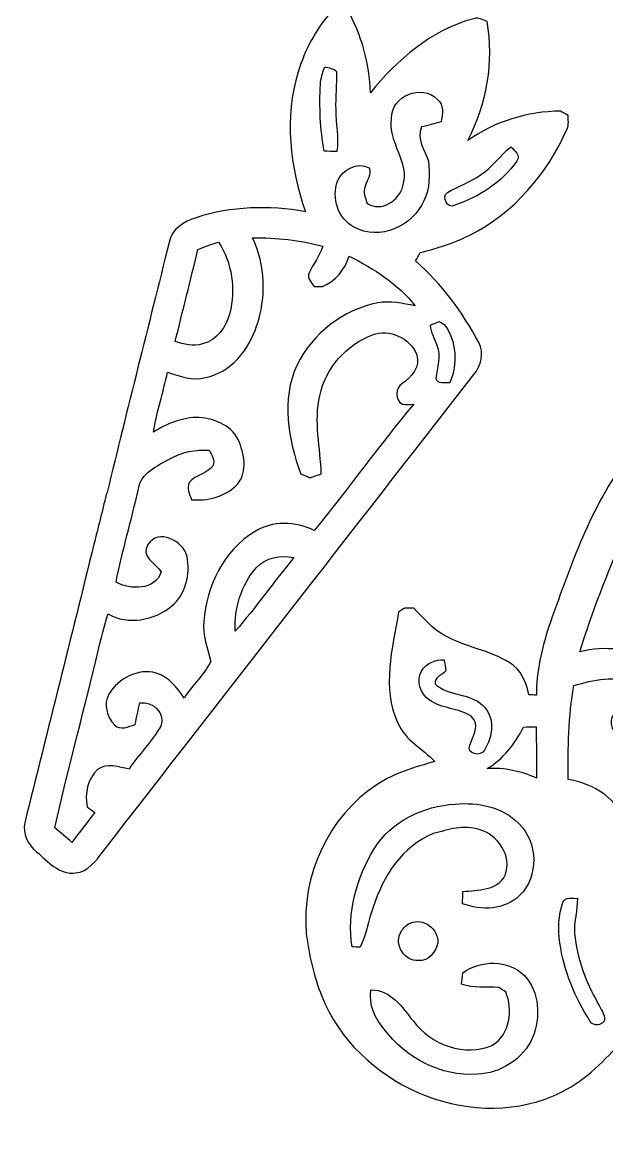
# Model space of a CAD drawing. Header units: centimetres. Extents: x -11.3 to 11.4, y -13.1 to 13.
# Drawn here: x -11.34 to -4.65, y -13.11 to -0.42 of the extents above; entities that cross this region are included whole.
import ezdxf

# ---------------------------------------------------------------- set-up
doc = ezdxf.new("R2010")
doc.units = ezdxf.units.CM
doc.header["$MEASUREMENT"] = 0
doc.layers.add('Camada 1', color=7, linetype='Continuous')

msp = doc.modelspace()

# ---------------------------------------------------------------- linework, layer by layer
at = {"layer": 'Camada 1', "color": 156}
for points, knots in [([(-7.81227, -0.3048), (-7.76887, -0.23988), (-7.68738, -0.2607), (-7.62212, -0.26492), (-7.62212, -0.26492), (-7.45701, -0.55703), (-7.36353, -0.88759), (-7.35541, -1.22307), (-7.35541, -1.22307), (-7.04849, -0.84384), (-6.6548, -0.50341), (-6.17431, -0.3757), (-6.17431, -0.3757), (-6.12069, -0.3556), (-6.06989, -0.39051), (-6.02085, -0.40674), (-6.02085, -0.40674), (-5.93724, -0.86888), (-6.02721, -1.35361), (-6.24204, -1.76883), (-6.24204, -1.76883), (-5.93372, -1.54975), (-5.55837, -1.43756), (-5.18125, -1.43157), (-5.18125, -1.43157), (-5.15972, -1.44392), (-5.11703, -1.46861), (-5.09551, -1.48096), (-5.09551, -1.48096), (-5.0941, -1.53246), (-5.08316, -1.58715), (-5.1068, -1.63617), (-5.1068, -1.63617), (-5.33082, -2.14736), (-5.71429, -2.59997), (-6.22017, -2.84868), (-6.22017, -2.84868), (-6.39797, -2.94286), (-6.59236, -2.99861), (-6.78602, -3.0487), (-6.78602, -3.0487), (-6.80332, -3.08081), (-6.82059, -3.11291), (-6.83789, -3.14537), (-6.83789, -3.14537), (-6.54049, -3.40642), (-6.30344, -3.7285), (-6.11681, -4.07599), (-6.11681, -4.07599), (-6.05189, -4.19593), (-6.09035, -4.34199), (-6.17255, -4.44287), (-6.17255, -4.44287), (-7.58718, -6.26109), (-9.00288, -8.07861), (-10.41576, -9.89787), (-10.41576, -9.89787), (-10.49513, -10.00266), (-10.58368, -10.12506), (-10.72585, -10.13989), (-10.72585, -10.13989), (-10.91177, -10.16458), (-11.04477, -10.0069), (-11.17211, -9.89787), (-11.17211, -9.89787), (-11.27054, -9.81957), (-11.33722, -9.69291), (-11.30758, -9.56556), (-11.30758, -9.56556), (-11.04547, -8.50406), (-10.77806, -7.44395), (-10.51736, -6.3821), (-10.51736, -6.3821), (-10.46973, -6.19337), (-10.41929, -6.00533), (-10.37836, -5.81518), (-10.37836, -5.81518), (-10.37836, -5.81518), (-10.36567, -5.79013), (-10.36567, -5.79013), (-10.36567, -5.79013), (-10.1346, -4.83658), (-9.89329, -3.88479), (-9.65729, -2.93229), (-9.65729, -2.93229), (-9.62942, -2.77777), (-9.48408, -2.69346), (-9.34649, -2.65041), (-9.34649, -2.65041), (-8.94609, -2.51848), (-8.51146, -2.5093), (-8.09837, -2.58197), (-8.09837, -2.58197), (-8.27475, -2.07151), (-8.34495, -1.50529), (-8.1802, -0.98212), (-8.1802, -0.98212), (-8.10754, -0.73377), (-7.97947, -0.50165), (-7.81227, -0.3048)], [0, 0, 0, 0, 0.03846154, 0.03846154, 0.03846154, 0.03846154, 0.07692308, 0.07692308, 0.07692308, 0.07692308, 0.11538462, 0.11538462, 0.11538462, 0.11538462, 0.15384615, 0.15384615, 0.15384615, 0.15384615, 0.19230769, 0.19230769, 0.19230769, 0.19230769, 0.23076923, 0.23076923, 0.23076923, 0.23076923, 0.26923077, 0.26923077, 0.26923077, 0.26923077, 0.30769231, 0.30769231, 0.30769231, 0.30769231, 0.34615385, 0.34615385, 0.34615385, 0.34615385, 0.38461538, 0.38461538, 0.38461538, 0.38461538, 0.42307692, 0.42307692, 0.42307692, 0.42307692, 0.46153846, 0.46153846, 0.46153846, 0.46153846, 0.5, 0.5, 0.5, 0.5, 0.53846154, 0.53846154, 0.53846154, 0.53846154, 0.57692308, 0.57692308, 0.57692308, 0.57692308, 0.61538462, 0.61538462, 0.61538462, 0.61538462, 0.65384615, 0.65384615, 0.65384615, 0.65384615, 0.69230769, 0.69230769, 0.69230769, 0.69230769, 0.73076923, 0.73076923, 0.73076923, 0.73076923, 0.76923077, 0.76923077, 0.76923077, 0.76923077, 0.80769231, 0.80769231, 0.80769231, 0.80769231, 0.84615385, 0.84615385, 0.84615385, 0.84615385, 0.88461538, 0.88461538, 0.88461538, 0.88461538, 0.92307692, 0.92307692, 0.92307692, 0.92307692, 1, 1, 1, 1]), ([(-7.87788, -0.92816), (-7.87788, -0.92816), (-7.87788, -0.92816), (-7.87788, -0.92816), (-7.87788, -0.92816), (-7.9001, -0.99236), (-7.92444, -1.05798), (-7.92726, -1.12713), (-7.92726, -1.12713), (-7.93962, -1.38182), (-7.93256, -1.639), (-7.88317, -1.89018), (-7.88317, -1.89018), (-7.84718, -1.89123), (-7.77558, -1.89335), (-7.73994, -1.89442), (-7.73994, -1.89442), (-7.71489, -1.73426), (-7.75299, -1.57409), (-7.75124, -1.41393), (-7.75124, -1.41393), (-7.75864, -1.26929), (-7.73959, -1.12501), (-7.74135, -0.98071), (-7.74135, -0.98071), (-7.77769, -0.94333), (-7.8299, -0.93768), (-7.87788, -0.92816)], [0, 0, 0, 0, 0.125, 0.125, 0.125, 0.125, 0.25, 0.25, 0.25, 0.25, 0.375, 0.375, 0.375, 0.375, 0.5, 0.5, 0.5, 0.5, 0.625, 0.625, 0.625, 0.625, 0.75, 0.75, 0.75, 0.75, 1, 1, 1, 1]), ([(-7.11234, -1.51518), (-7.11234, -1.51518), (-7.11234, -1.51518), (-7.11234, -1.51518), (-7.11234, -1.51518), (-7.15926, -1.78822), (-6.89715, -2.01648), (-6.98358, -2.28847), (-6.98358, -2.28847), (-7.03014, -2.45674), (-7.22665, -2.59045), (-7.39174, -2.48849), (-7.39174, -2.48849), (-7.40692, -2.425), (-7.44714, -2.35761), (-7.41469, -2.2934), (-7.41469, -2.2934), (-7.39422, -2.22391), (-7.34484, -2.15582), (-7.36988, -2.08068), (-7.36988, -2.08068), (-7.505, -2.00907), (-7.67608, -2.09832), (-7.73289, -2.23131), (-7.73289, -2.23131), (-7.80026, -2.42322), (-7.72829, -2.66417), (-7.54027, -2.75872), (-7.54027, -2.75872), (-7.25416, -2.91889), (-6.86859, -2.74884), (-6.74616, -2.45638), (-6.74616, -2.45638), (-6.67103, -2.31739), (-6.67914, -2.15582), (-6.69008, -2.00377), (-6.69008, -2.00377), (-6.73559, -1.87854), (-6.82907, -1.75048), (-6.77121, -1.61325), (-6.77121, -1.61325), (-6.69642, -1.59526), (-6.62235, -1.57514), (-6.5479, -1.55609), (-6.5479, -1.55609), (-6.52921, -1.46826), (-6.51157, -1.36243), (-6.59024, -1.29645), (-6.59024, -1.29645), (-6.76697, -1.1169), (-7.12045, -1.25871), (-7.11234, -1.51518)], [0, 0, 0, 0, 0.07142857, 0.07142857, 0.07142857, 0.07142857, 0.14285714, 0.14285714, 0.14285714, 0.14285714, 0.21428571, 0.21428571, 0.21428571, 0.21428571, 0.28571429, 0.28571429, 0.28571429, 0.28571429, 0.35714286, 0.35714286, 0.35714286, 0.35714286, 0.42857143, 0.42857143, 0.42857143, 0.42857143, 0.5, 0.5, 0.5, 0.5, 0.57142857, 0.57142857, 0.57142857, 0.57142857, 0.64285714, 0.64285714, 0.64285714, 0.64285714, 0.71428571, 0.71428571, 0.71428571, 0.71428571, 0.78571429, 0.78571429, 0.78571429, 0.78571429, 0.85714286, 0.85714286, 0.85714286, 0.85714286, 1, 1, 1, 1]), ([(-6.09494, -2.15971), (-6.09494, -2.15971), (-6.09494, -2.15971), (-6.09494, -2.15971), (-6.09494, -2.15971), (-6.21135, -2.24613), (-6.35175, -2.28881), (-6.47559, -2.36114), (-6.47559, -2.36114), (-6.54578, -2.4137), (-6.47381, -2.55376), (-6.39127, -2.50825), (-6.39127, -2.50825), (-6.11433, -2.4144), (-5.85011, -2.2472), (-5.68289, -2.00377), (-5.68289, -2.00377), (-5.62856, -1.93993), (-5.70652, -1.87888), (-5.74993, -1.8408), (-5.74993, -1.8408), (-5.87162, -1.94027), (-5.96123, -2.07432), (-6.09494, -2.15971)], [0, 0, 0, 0, 0.14285714, 0.14285714, 0.14285714, 0.14285714, 0.28571429, 0.28571429, 0.28571429, 0.28571429, 0.42857143, 0.42857143, 0.42857143, 0.42857143, 0.57142857, 0.57142857, 0.57142857, 0.57142857, 0.71428571, 0.71428571, 0.71428571, 0.71428571, 1, 1, 1, 1]), ([(-8.70267, -2.88008), (-8.70267, -2.88008), (-8.70267, -2.88008), (-8.70267, -2.88008), (-8.70267, -2.88008), (-8.55521, -3.19334), (-8.54356, -3.5634), (-8.65645, -3.88902), (-8.65645, -3.88902), (-8.74395, -4.16102), (-8.95067, -4.41819), (-9.24171, -4.47852), (-9.24171, -4.47852), (-9.38882, -4.52154), (-9.53735, -4.46229), (-9.67528, -4.41537), (-9.67528, -4.41537), (-9.72502, -4.64538), (-9.7984, -4.86974), (-9.83756, -5.10222), (-9.83756, -5.10222), (-9.68092, -5.00379), (-9.50207, -4.93006), (-9.31439, -4.93394), (-9.31439, -4.93394), (-9.13024, -4.94982), (-8.91893, -5.03202), (-8.85401, -5.22145), (-8.85401, -5.22145), (-8.79051, -5.37774), (-8.76018, -5.58623), (-8.89388, -5.7157), (-8.89388, -5.7157), (-9.02582, -5.84341), (-9.2202, -5.89033), (-9.39976, -5.87409), (-9.39976, -5.87409), (-9.42374, -5.81096), (-9.4622, -5.74111), (-9.42551, -5.67477), (-9.42551, -5.67477), (-9.35214, -5.5887), (-9.2216, -5.57705), (-9.15493, -5.48393), (-9.15493, -5.48393), (-9.12953, -5.42008), (-9.16833, -5.36151), (-9.19832, -5.30859), (-9.19832, -5.30859), (-9.3546, -5.29624), (-9.51229, -5.32906), (-9.64882, -5.40666), (-9.64882, -5.40666), (-9.79346, -5.4871), (-9.97867, -5.56682), (-10.00865, -5.75062), (-10.00865, -5.75062), (-10.08768, -6.10729), (-10.1928, -6.45829), (-10.26371, -6.81672), (-10.26371, -6.81672), (-10.09755, -6.90527), (-9.82062, -6.91232), (-9.74725, -6.69995), (-9.74725, -6.69995), (-9.81004, -6.60293), (-9.99137, -6.51968), (-9.89894, -6.38632), (-9.89894, -6.38632), (-9.78534, -6.19794), (-9.49113, -6.34471), (-9.45091, -6.52392), (-9.45091, -6.52392), (-9.41528, -6.72287), (-9.46361, -6.96029), (-9.63048, -7.09048), (-9.63048, -7.09048), (-9.82944, -7.25382), (-10.12366, -7.31097), (-10.35438, -7.17937), (-10.35438, -7.17937), (-10.39106, -7.29014), (-10.4214, -7.40304), (-10.44786, -7.51699), (-10.44786, -7.51699), (-10.61332, -8.22113), (-10.80629, -8.91928), (-10.96468, -9.62483), (-10.96468, -9.62483), (-10.898, -9.6788), (-10.83345, -9.73561), (-10.76818, -9.79134), (-10.76818, -9.79134), (-10.68352, -9.67563), (-10.59462, -9.5638), (-10.50819, -9.4495), (-10.50819, -9.4495), (-10.53747, -9.42693), (-10.56675, -9.40435), (-10.59603, -9.38247), (-10.59603, -9.38247), (-10.62214, -9.23325), (-10.59074, -9.06356), (-10.47502, -8.95879), (-10.47502, -8.95879), (-10.36919, -8.87411), (-10.23302, -8.93234), (-10.1159, -8.95208), (-10.1159, -8.95208), (-9.99877, -8.78521), (-9.85872, -8.63458), (-9.75006, -8.46242), (-9.75006, -8.46242), (-9.69785, -8.31391), (-9.84462, -8.17068), (-9.99278, -8.19608), (-9.99278, -8.19608), (-10.01077, -8.27792), (-10.02876, -8.35978), (-10.0457, -8.44232), (-10.0457, -8.44232), (-10.12189, -8.46842), (-10.21256, -8.5157), (-10.28206, -8.44797), (-10.28206, -8.44797), (-10.36673, -8.35625), (-10.41258, -8.2109), (-10.3452, -8.09625), (-10.3452, -8.09625), (-10.23831, -7.91703), (-10.01183, -7.79638), (-9.80404, -7.85566), (-9.80404, -7.85566), (-9.66328, -7.90256), (-9.56239, -8.01863), (-9.48619, -8.14069), (-9.48619, -8.14069), (-9.392, -7.99641), (-9.26076, -7.8761), (-9.18104, -7.723), (-9.18104, -7.723), (-9.21737, -7.57202), (-9.2777, -7.42314), (-9.26147, -7.26475), (-9.26147, -7.26475), (-9.23219, -6.86293), (-9.03287, -6.45512), (-8.68257, -6.24028), (-8.68257, -6.24028), (-8.47654, -6.11152), (-8.21125, -6.12034), (-7.99782, -6.22652), (-7.99782, -6.22652), (-7.61118, -5.75132), (-7.25311, -5.25285), (-6.86047, -4.7826), (-6.86047, -4.7826), (-6.90386, -4.78508), (-6.94725, -4.78542), (-6.99028, -4.7833), (-6.99028, -4.7833), (-7.07107, -4.73463), (-7.07743, -4.59563), (-6.99276, -4.5473), (-6.99276, -4.5473), (-6.88445, -4.47286), (-6.77932, -4.35222), (-6.82766, -4.21075), (-6.82766, -4.21075), (-6.90562, -4.02449), (-7.13951, -3.91688), (-7.33071, -3.9885), (-7.33071, -3.9885), (-7.63023, -4.09999), (-7.8687, -4.37056), (-7.93361, -4.68488), (-7.93361, -4.68488), (-8.00312, -4.98157), (-7.92585, -5.28179), (-7.91774, -5.57883), (-7.91774, -5.57883), (-7.96042, -5.59328), (-8.00276, -5.60775), (-8.04509, -5.62292), (-8.04509, -5.62292), (-8.08108, -5.60846), (-8.11671, -5.59435), (-8.15234, -5.58058), (-8.15234, -5.58058), (-8.29451, -5.18478), (-8.37847, -4.73075), (-8.19467, -4.33387), (-8.19467, -4.33387), (-8.01652, -3.97403), (-7.6655, -3.69922), (-7.26968, -3.62408), (-7.26968, -3.62408), (-7.12645, -3.59657), (-6.98394, -3.63395), (-6.84283, -3.6569), (-6.84283, -3.6569), (-7.04356, -3.41029), (-7.31378, -3.22791), (-7.59848, -3.09174), (-7.59848, -3.09174), (-7.64821, -3.2445), (-7.75229, -3.37572), (-7.90363, -3.43712), (-7.90363, -3.43712), (-7.92726, -3.43712), (-7.97454, -3.43712), (-7.99817, -3.43712), (-7.99817, -3.43712), (-8.03062, -3.39124), (-8.08319, -3.34327), (-8.05744, -3.28117), (-8.05744, -3.28117), (-8.00593, -3.17887), (-7.93608, -3.08609), (-7.89834, -2.97709), (-7.89834, -2.97709), (-8.15939, -2.90476), (-8.43209, -2.87689), (-8.70267, -2.88008)], [0, 0, 0, 0, 0.01754386, 0.01754386, 0.01754386, 0.01754386, 0.03508772, 0.03508772, 0.03508772, 0.03508772, 0.05263158, 0.05263158, 0.05263158, 0.05263158, 0.07017544, 0.07017544, 0.07017544, 0.07017544, 0.0877193, 0.0877193, 0.0877193, 0.0877193, 0.10526316, 0.10526316, 0.10526316, 0.10526316, 0.12280702, 0.12280702, 0.12280702, 0.12280702, 0.14035088, 0.14035088, 0.14035088, 0.14035088, 0.15789474, 0.15789474, 0.15789474, 0.15789474, 0.1754386, 0.1754386, 0.1754386, 0.1754386, 0.19298246, 0.19298246, 0.19298246, 0.19298246, 0.21052632, 0.21052632, 0.21052632, 0.21052632, 0.22807018, 0.22807018, 0.22807018, 0.22807018, 0.24561404, 0.24561404, 0.24561404, 0.24561404, 0.26315789, 0.26315789, 0.26315789, 0.26315789, 0.28070175, 0.28070175, 0.28070175, 0.28070175, 0.29824561, 0.29824561, 0.29824561, 0.29824561, 0.31578947, 0.31578947, 0.31578947, 0.31578947, 0.33333333, 0.33333333, 0.33333333, 0.33333333, 0.35087719, 0.35087719, 0.35087719, 0.35087719, 0.36842105, 0.36842105, 0.36842105, 0.36842105, 0.38596491, 0.38596491, 0.38596491, 0.38596491, 0.40350877, 0.40350877, 0.40350877, 0.40350877, 0.42105263, 0.42105263, 0.42105263, 0.42105263, 0.43859649, 0.43859649, 0.43859649, 0.43859649, 0.45614035, 0.45614035, 0.45614035, 0.45614035, 0.47368421, 0.47368421, 0.47368421, 0.47368421, 0.49122807, 0.49122807, 0.49122807, 0.49122807, 0.50877193, 0.50877193, 0.50877193, 0.50877193, 0.52631579, 0.52631579, 0.52631579, 0.52631579, 0.54385965, 0.54385965, 0.54385965, 0.54385965, 0.56140351, 0.56140351, 0.56140351, 0.56140351, 0.57894737, 0.57894737, 0.57894737, 0.57894737, 0.59649123, 0.59649123, 0.59649123, 0.59649123, 0.61403509, 0.61403509, 0.61403509, 0.61403509, 0.63157895, 0.63157895, 0.63157895, 0.63157895, 0.64912281, 0.64912281, 0.64912281, 0.64912281, 0.66666667, 0.66666667, 0.66666667, 0.66666667, 0.68421053, 0.68421053, 0.68421053, 0.68421053, 0.70175439, 0.70175439, 0.70175439, 0.70175439, 0.71929825, 0.71929825, 0.71929825, 0.71929825, 0.73684211, 0.73684211, 0.73684211, 0.73684211, 0.75438596, 0.75438596, 0.75438596, 0.75438596, 0.77192982, 0.77192982, 0.77192982, 0.77192982, 0.78947368, 0.78947368, 0.78947368, 0.78947368, 0.80701754, 0.80701754, 0.80701754, 0.80701754, 0.8245614, 0.8245614, 0.8245614, 0.8245614, 0.84210526, 0.84210526, 0.84210526, 0.84210526, 0.85964912, 0.85964912, 0.85964912, 0.85964912, 0.87719298, 0.87719298, 0.87719298, 0.87719298, 0.89473684, 0.89473684, 0.89473684, 0.89473684, 0.9122807, 0.9122807, 0.9122807, 0.9122807, 0.92982456, 0.92982456, 0.92982456, 0.92982456, 0.94736842, 0.94736842, 0.94736842, 0.94736842, 0.96491228, 0.96491228, 0.96491228, 0.96491228, 1, 1, 1, 1]), ([(-9.32814, -3.01554), (-9.32814, -3.01554), (-9.32814, -3.01554), (-9.32814, -3.01554), (-9.32814, -3.01554), (-9.41211, -3.3669), (-9.50207, -3.71651), (-9.58779, -4.06717), (-9.58779, -4.06717), (-9.48689, -4.09539), (-9.37895, -4.1282), (-9.27558, -4.09151), (-9.27558, -4.09151), (-9.10942, -4.05448), (-9.00465, -3.89748), (-8.96302, -3.74227), (-8.96302, -3.74227), (-8.89669, -3.46674), (-8.93586, -3.1683), (-9.09178, -2.92876), (-9.09178, -2.92876), (-9.17222, -2.95346), (-9.25124, -2.98202), (-9.32814, -3.01554)], [0, 0, 0, 0, 0.14285714, 0.14285714, 0.14285714, 0.14285714, 0.28571429, 0.28571429, 0.28571429, 0.28571429, 0.42857143, 0.42857143, 0.42857143, 0.42857143, 0.57142857, 0.57142857, 0.57142857, 0.57142857, 0.71428571, 0.71428571, 0.71428571, 0.71428571, 1, 1, 1, 1]), ([(-6.6682, -3.88055), (-6.6682, -3.88055), (-6.6682, -3.88055), (-6.6682, -3.88055), (-6.6682, -3.88055), (-6.65833, -3.96168), (-6.6234, -4.03577), (-6.59095, -4.10986), (-6.59095, -4.10986), (-6.54049, -4.23192), (-6.58566, -4.36386), (-6.60505, -4.48734), (-6.60505, -4.48734), (-6.58459, -4.56106), (-6.50239, -4.53107), (-6.4463, -4.53707), (-6.4463, -4.53707), (-6.35528, -4.32047), (-6.36798, -4.06118), (-6.51087, -3.86961), (-6.51087, -3.86961), (-6.52638, -3.86115), (-6.55742, -3.84457), (-6.57331, -3.83611), (-6.57331, -3.83611), (-6.60471, -3.85092), (-6.63645, -3.86537), (-6.6682, -3.88055)], [0, 0, 0, 0, 0.125, 0.125, 0.125, 0.125, 0.25, 0.25, 0.25, 0.25, 0.375, 0.375, 0.375, 0.375, 0.5, 0.5, 0.5, 0.5, 0.625, 0.625, 0.625, 0.625, 0.75, 0.75, 0.75, 0.75, 1, 1, 1, 1]), ([(-4.45628, -5.45358), (-4.3127, -5.27755), (-4.14901, -5.08916), (-3.91865, -5.03378), (-3.91865, -5.03378), (-3.64137, -4.98651), (-3.39302, -5.17207), (-3.20957, -5.35905), (-3.20957, -5.35905), (-2.8141, -5.78026), (-2.59079, -6.3306), (-2.44016, -6.88021), (-2.44016, -6.88021), (-2.29517, -7.40375), (-2.23697, -7.94561), (-2.20415, -8.48642), (-2.20415, -8.48642), (-2.16146, -8.48747), (-2.11878, -8.48818), (-2.07573, -8.48924), (-2.07573, -8.48924), (-2.04116, -8.3372), (-2.0006, -8.17738), (-1.88982, -8.06167), (-1.88982, -8.06167), (-1.80728, -7.96361), (-1.69615, -7.89693), (-1.58467, -7.83624), (-1.58467, -7.83624), (-1.30069, -7.7089), (-0.9772, -7.65562), (-0.73377, -7.4496), (-0.73377, -7.4496), (-0.68474, -7.40127), (-0.61207, -7.42562), (-0.55068, -7.42138), (-0.55068, -7.42138), (-0.45544, -7.77027), (-0.45544, -8.15199), (-0.57291, -8.49595), (-0.57291, -8.49595), (-0.6491, -8.72455), (-0.85336, -8.89175), (-1.08408, -8.94891), (-1.08408, -8.94891), (-1.31655, -9.0237), (-1.57268, -9.01912), (-1.7921, -9.13236), (-1.7921, -9.13236), (-1.89934, -9.18174), (-1.95721, -9.28758), (-2.00625, -9.38883), (-2.00625, -9.38883), (-1.67004, -9.46221), (-1.34055, -9.63999), (-1.1684, -9.94903), (-1.1684, -9.94903), (-0.95215, -10.34238), (-0.81879, -10.80735), (-0.90664, -11.25643), (-0.90664, -11.25643), (-0.93873, -11.43599), (-0.99625, -11.61026), (-1.06362, -11.7796), (-1.06362, -11.7796), (-1.24249, -12.20116), (-1.54128, -12.58322), (-1.94627, -12.80653), (-1.94627, -12.80653), (-2.2038, -12.95047), (-2.49344, -13.03372), (-2.78623, -13.06264), (-2.78623, -13.06264), (-3.04236, -13.07782), (-3.29671, -13.02244), (-3.54083, -12.95152), (-3.54083, -12.95152), (-3.96098, -12.80442), (-4.26649, -12.46399), (-4.55012, -12.13767), (-4.55012, -12.13767), (-4.75121, -12.36274), (-4.98052, -12.57158), (-5.26345, -12.6873), (-5.26345, -12.6873), (-6.25544, -13.10993), (-7.51662, -12.54125), (-7.91068, -11.54994), (-7.91068, -11.54994), (-8.00452, -11.3217), (-8.05708, -11.07863), (-8.08813, -10.83486), (-8.08813, -10.83486), (-8.1481, -10.17763), (-7.83766, -9.48901), (-7.27816, -9.12953), (-7.27816, -9.12953), (-7.07884, -8.99583), (-6.84635, -8.9288), (-6.61704, -8.86741), (-6.61704, -8.86741), (-6.75815, -8.71996), (-6.95749, -8.62329), (-7.04108, -8.42715), (-7.04108, -8.42715), (-7.22948, -8.02393), (-7.10318, -7.57237), (-7.03367, -7.1568), (-7.03367, -7.1568), (-7.01569, -7.1455), (-6.97971, -7.12328), (-6.9617, -7.11234), (-6.9617, -7.11234), (-6.92784, -7.112), (-6.89397, -7.11164), (-6.85977, -7.11164), (-6.85977, -7.11164), (-6.75216, -7.22595), (-6.6481, -7.34942), (-6.50733, -7.42456), (-6.50733, -7.42456), (-6.27345, -7.56214), (-5.99157, -7.59071), (-5.76262, -7.73782), (-5.76262, -7.73782), (-5.63386, -7.81578), (-5.57247, -7.9622), (-5.54248, -8.10365), (-5.54248, -8.10365), (-5.5139, -8.10472), (-5.48534, -8.10612), (-5.45677, -8.10823), (-5.45677, -8.10823), (-5.45889, -7.83978), (-5.39433, -7.57695), (-5.31566, -7.3226), (-5.31566, -7.3226), (-5.0807, -6.67878), (-4.86587, -6.01203), (-4.45628, -5.45358)], [0, 0, 0, 0, 0.02777778, 0.02777778, 0.02777778, 0.02777778, 0.05555556, 0.05555556, 0.05555556, 0.05555556, 0.08333333, 0.08333333, 0.08333333, 0.08333333, 0.11111111, 0.11111111, 0.11111111, 0.11111111, 0.13888889, 0.13888889, 0.13888889, 0.13888889, 0.16666667, 0.16666667, 0.16666667, 0.16666667, 0.19444444, 0.19444444, 0.19444444, 0.19444444, 0.22222222, 0.22222222, 0.22222222, 0.22222222, 0.25, 0.25, 0.25, 0.25, 0.27777778, 0.27777778, 0.27777778, 0.27777778, 0.30555556, 0.30555556, 0.30555556, 0.30555556, 0.33333333, 0.33333333, 0.33333333, 0.33333333, 0.36111111, 0.36111111, 0.36111111, 0.36111111, 0.38888889, 0.38888889, 0.38888889, 0.38888889, 0.41666667, 0.41666667, 0.41666667, 0.41666667, 0.44444444, 0.44444444, 0.44444444, 0.44444444, 0.47222222, 0.47222222, 0.47222222, 0.47222222, 0.5, 0.5, 0.5, 0.5, 0.52777778, 0.52777778, 0.52777778, 0.52777778, 0.55555556, 0.55555556, 0.55555556, 0.55555556, 0.58333333, 0.58333333, 0.58333333, 0.58333333, 0.61111111, 0.61111111, 0.61111111, 0.61111111, 0.63888889, 0.63888889, 0.63888889, 0.63888889, 0.66666667, 0.66666667, 0.66666667, 0.66666667, 0.69444444, 0.69444444, 0.69444444, 0.69444444, 0.72222222, 0.72222222, 0.72222222, 0.72222222, 0.75, 0.75, 0.75, 0.75, 0.77777778, 0.77777778, 0.77777778, 0.77777778, 0.80555556, 0.80555556, 0.80555556, 0.80555556, 0.83333333, 0.83333333, 0.83333333, 0.83333333, 0.86111111, 0.86111111, 0.86111111, 0.86111111, 0.88888889, 0.88888889, 0.88888889, 0.88888889, 0.91666667, 0.91666667, 0.91666667, 0.91666667, 0.94444444, 0.94444444, 0.94444444, 0.94444444, 1, 1, 1, 1]), ([(-4.45347, -6.27133), (-4.45347, -6.27133), (-4.45347, -6.27133), (-4.45347, -6.27133), (-4.45347, -6.27133), (-4.64431, -6.71018), (-4.8207, -7.1561), (-4.95969, -7.61434), (-4.95969, -7.61434), (-4.67713, -7.53779), (-4.36879, -7.57872), (-4.11127, -7.7156), (-4.11127, -7.7156), (-3.90947, -7.81578), (-3.81282, -8.06908), (-3.87667, -8.2818), (-3.87667, -8.2818), (-3.93206, -8.49877), (-4.15361, -8.66705), (-4.38043, -8.62753), (-4.38043, -8.62753), (-4.49826, -8.624), (-4.6161, -8.51923), (-4.60128, -8.39611), (-4.60128, -8.39611), (-4.60587, -8.33049), (-4.53002, -8.30862), (-4.49085, -8.27017), (-4.49085, -8.27017), (-4.4383, -8.29556), (-4.38572, -8.32061), (-4.3328, -8.34565), (-4.3328, -8.34565), (-4.15819, -8.29168), (-4.16277, -8.02428), (-4.32788, -7.9622), (-4.32788, -7.9622), (-4.55612, -7.8867), (-4.80447, -7.92585), (-5.02849, -7.99818), (-5.02849, -7.99818), (-5.09198, -8.35201), (-5.09729, -8.71395), (-5.09235, -9.07274), (-5.09235, -9.07274), (-4.84964, -9.11224), (-4.6161, -9.23678), (-4.48697, -9.45268), (-4.48697, -9.45268), (-4.23898, -9.23361), (-3.92888, -9.08297), (-3.60009, -9.03817), (-3.60009, -9.03817), (-3.25861, -8.98207), (-2.91217, -9.06604), (-2.59961, -9.2015), (-2.59961, -9.2015), (-2.57493, -8.68539), (-2.59396, -8.16292), (-2.7111, -7.6581), (-2.7111, -7.6581), (-2.86137, -7.17196), (-3.02753, -6.69042), (-3.17887, -6.20465), (-3.17887, -6.20465), (-3.24696, -6.28967), (-3.31223, -6.38632), (-3.41665, -6.43042), (-3.41665, -6.43042), (-3.52319, -6.45865), (-3.63326, -6.43714), (-3.7412, -6.43643), (-3.7412, -6.43643), (-3.83504, -6.4523), (-3.92535, -6.49534), (-4.02271, -6.48404), (-4.02271, -6.48404), (-4.19064, -6.48017), (-4.3367, -6.36551), (-4.42066, -6.22652), (-4.42066, -6.22652), (-4.42877, -6.23746), (-4.44534, -6.26004), (-4.45347, -6.27133)], [0, 0, 0, 0, 0.04545455, 0.04545455, 0.04545455, 0.04545455, 0.09090909, 0.09090909, 0.09090909, 0.09090909, 0.13636364, 0.13636364, 0.13636364, 0.13636364, 0.18181818, 0.18181818, 0.18181818, 0.18181818, 0.22727273, 0.22727273, 0.22727273, 0.22727273, 0.27272727, 0.27272727, 0.27272727, 0.27272727, 0.31818182, 0.31818182, 0.31818182, 0.31818182, 0.36363636, 0.36363636, 0.36363636, 0.36363636, 0.40909091, 0.40909091, 0.40909091, 0.40909091, 0.45454545, 0.45454545, 0.45454545, 0.45454545, 0.5, 0.5, 0.5, 0.5, 0.54545455, 0.54545455, 0.54545455, 0.54545455, 0.59090909, 0.59090909, 0.59090909, 0.59090909, 0.63636364, 0.63636364, 0.63636364, 0.63636364, 0.68181818, 0.68181818, 0.68181818, 0.68181818, 0.72727273, 0.72727273, 0.72727273, 0.72727273, 0.77272727, 0.77272727, 0.77272727, 0.77272727, 0.81818182, 0.81818182, 0.81818182, 0.81818182, 0.86363636, 0.86363636, 0.86363636, 0.86363636, 0.90909091, 0.90909091, 0.90909091, 0.90909091, 1, 1, 1, 1]), ([(-8.66069, -6.65302), (-8.66069, -6.65302), (-8.66069, -6.65302), (-8.66069, -6.65302), (-8.66069, -6.65302), (-8.83496, -6.84812), (-8.91257, -7.11694), (-8.90058, -7.37588), (-8.90058, -7.37588), (-8.66493, -7.10635), (-8.45749, -6.81319), (-8.23277, -6.5345), (-8.23277, -6.5345), (-8.38517, -6.50098), (-8.55345, -6.53379), (-8.66069, -6.65302)], [0, 0, 0, 0, 0.2, 0.2, 0.2, 0.2, 0.4, 0.4, 0.4, 0.4, 0.6, 0.6, 0.6, 0.6, 1, 1, 1, 1]), ([(-6.77157, -7.83201), (-6.77157, -7.83201), (-6.77157, -7.83201), (-6.77157, -7.83201), (-6.77157, -7.83201), (-6.83153, -7.94456), (-6.78638, -8.09271), (-6.68197, -8.16256), (-6.68197, -8.16256), (-6.53944, -8.26593), (-6.34787, -8.25394), (-6.20253, -8.34955), (-6.20253, -8.34955), (-6.09599, -8.43879), (-6.18277, -8.57885), (-6.21911, -8.68045), (-6.21911, -8.68045), (-6.26497, -8.78028), (-6.08612, -8.81873), (-6.05189, -8.73512), (-6.05189, -8.73512), (-5.95453, -8.58519), (-5.92525, -8.35483), (-6.0713, -8.22537), (-6.0713, -8.22537), (-6.22123, -8.0779), (-6.46499, -8.12236), (-6.61599, -7.98018), (-6.61599, -7.98018), (-6.63046, -7.90187), (-6.5345, -7.88141), (-6.49427, -7.83132), (-6.49427, -7.83132), (-6.49851, -7.78791), (-6.50451, -7.74488), (-6.51228, -7.7022), (-6.51228, -7.7022), (-6.61282, -7.70183), (-6.719, -7.74171), (-6.77157, -7.83201)], [0, 0, 0, 0, 0.09090909, 0.09090909, 0.09090909, 0.09090909, 0.18181818, 0.18181818, 0.18181818, 0.18181818, 0.27272727, 0.27272727, 0.27272727, 0.27272727, 0.36363636, 0.36363636, 0.36363636, 0.36363636, 0.45454545, 0.45454545, 0.45454545, 0.45454545, 0.54545455, 0.54545455, 0.54545455, 0.54545455, 0.63636364, 0.63636364, 0.63636364, 0.63636364, 0.72727273, 0.72727273, 0.72727273, 0.72727273, 0.81818182, 0.81818182, 0.81818182, 0.81818182, 1, 1, 1, 1]), ([(-6.01909, -8.94644), (-6.01909, -8.94644), (-6.01909, -8.94644), (-6.01909, -8.94644), (-6.01909, -8.94644), (-5.82471, -8.93514), (-5.63138, -8.97643), (-5.45499, -9.05722), (-5.45499, -9.05722), (-5.45677, -8.86107), (-5.45853, -8.66457), (-5.45889, -8.46842), (-5.45889, -8.46842), (-5.50827, -8.46912), (-5.55766, -8.46807), (-5.60634, -8.47443), (-5.60634, -8.47443), (-5.70335, -8.66281), (-5.83247, -8.83813), (-6.01909, -8.94644)], [0, 0, 0, 0, 0.16666667, 0.16666667, 0.16666667, 0.16666667, 0.33333333, 0.33333333, 0.33333333, 0.33333333, 0.5, 0.5, 0.5, 0.5, 0.66666667, 0.66666667, 0.66666667, 0.66666667, 1, 1, 1, 1]), ([(-7.31237, -9.86472), (-7.31237, -9.86472), (-7.31237, -9.86472), (-7.31237, -9.86472), (-7.31237, -9.86472), (-7.51311, -10.19632), (-7.62811, -10.59638), (-7.56391, -10.98444), (-7.56391, -10.98444), (-7.54097, -10.98549), (-7.49547, -10.98727), (-7.47289, -10.98832), (-7.47289, -10.98832), (-7.39951, -10.84509), (-7.38187, -10.6821), (-7.32508, -10.53217), (-7.32508, -10.53217), (-7.21006, -10.18151), (-6.99416, -9.83262), (-6.6368, -9.69081), (-6.6368, -9.69081), (-6.46677, -9.646), (-6.28543, -9.58391), (-6.11116, -9.64494), (-6.11116, -9.64494), (-5.89667, -9.69997), (-5.73369, -9.94692), (-5.81377, -10.16353), (-5.81377, -10.16353), (-5.89774, -10.34625), (-6.1288, -10.3318), (-6.29708, -10.35332), (-6.29708, -10.35332), (-6.29884, -10.39883), (-6.30061, -10.44504), (-6.30166, -10.4916), (-6.30166, -10.4916), (-6.08999, -10.57168), (-5.818, -10.56534), (-5.64938, -10.39741), (-5.64938, -10.39741), (-5.42678, -10.18187), (-5.43913, -9.78746), (-5.65891, -9.57474), (-5.65891, -9.57474), (-5.84412, -9.38247), (-6.1288, -9.33026), (-6.38527, -9.35248), (-6.38527, -9.35248), (-6.74722, -9.37506), (-7.1187, -9.54758), (-7.31237, -9.86472)], [0, 0, 0, 0, 0.07142857, 0.07142857, 0.07142857, 0.07142857, 0.14285714, 0.14285714, 0.14285714, 0.14285714, 0.21428571, 0.21428571, 0.21428571, 0.21428571, 0.28571429, 0.28571429, 0.28571429, 0.28571429, 0.35714286, 0.35714286, 0.35714286, 0.35714286, 0.42857143, 0.42857143, 0.42857143, 0.42857143, 0.5, 0.5, 0.5, 0.5, 0.57142857, 0.57142857, 0.57142857, 0.57142857, 0.64285714, 0.64285714, 0.64285714, 0.64285714, 0.71428571, 0.71428571, 0.71428571, 0.71428571, 0.78571429, 0.78571429, 0.78571429, 0.78571429, 0.85714286, 0.85714286, 0.85714286, 0.85714286, 1, 1, 1, 1]), ([(-5.15408, -10.47503), (-5.15408, -10.47503), (-5.15408, -10.47503), (-5.15408, -10.47503), (-5.15408, -10.47503), (-5.20876, -10.62214), (-5.20912, -10.78335), (-5.18865, -10.93716), (-5.18865, -10.93716), (-5.14526, -11.25819), (-5.0165, -11.56475), (-4.84222, -11.83604), (-4.84222, -11.83604), (-4.80659, -11.90025), (-4.70887, -11.88332), (-4.67713, -11.82441), (-4.67713, -11.82441), (-4.6743, -11.75137), (-4.72263, -11.69212), (-4.75297, -11.63038), (-4.75297, -11.63038), (-4.89338, -11.38555), (-4.99426, -11.11425), (-5.02072, -10.83203), (-5.02072, -10.83203), (-5.03237, -10.69622), (-4.98333, -10.56534), (-4.98897, -10.42987), (-4.98897, -10.42987), (-5.04577, -10.43657), (-5.12621, -10.40482), (-5.15408, -10.47503)], [0, 0, 0, 0, 0.11111111, 0.11111111, 0.11111111, 0.11111111, 0.22222222, 0.22222222, 0.22222222, 0.22222222, 0.33333333, 0.33333333, 0.33333333, 0.33333333, 0.44444444, 0.44444444, 0.44444444, 0.44444444, 0.55555556, 0.55555556, 0.55555556, 0.55555556, 0.66666667, 0.66666667, 0.66666667, 0.66666667, 0.77777778, 0.77777778, 0.77777778, 0.77777778, 1, 1, 1, 1]), ([(-6.89963, -10.71279), (-6.89963, -10.71279), (-6.89963, -10.71279), (-6.89963, -10.71279), (-6.89963, -10.71279), (-6.95147, -10.73643), (-6.99311, -10.78018), (-7.01428, -10.8331), (-7.01428, -10.8331), (-7.08377, -10.96822), (-6.95888, -11.15342), (-6.8079, -11.14107), (-6.8079, -11.14107), (-6.69079, -11.15272), (-6.60752, -11.04053), (-6.58459, -10.93823), (-6.58459, -10.93823), (-6.57789, -10.77736), (-6.74758, -10.6486), (-6.89963, -10.71279)], [0, 0, 0, 0, 0.16666667, 0.16666667, 0.16666667, 0.16666667, 0.33333333, 0.33333333, 0.33333333, 0.33333333, 0.5, 0.5, 0.5, 0.5, 0.66666667, 0.66666667, 0.66666667, 0.66666667, 1, 1, 1, 1]), ([(-6.2992, -11.28218), (-6.2992, -11.28218), (-6.2992, -11.28218), (-6.2992, -11.28218), (-6.2992, -11.28218), (-6.30449, -11.32521), (-6.30943, -11.36896), (-6.31367, -11.41306), (-6.31367, -11.41306), (-6.17573, -11.45786), (-6.03003, -11.43847), (-5.88751, -11.4501), (-5.88751, -11.4501), (-5.86775, -11.46245), (-5.82824, -11.48749), (-5.80813, -11.5002), (-5.80813, -11.5002), (-5.7224, -11.7041), (-5.75734, -11.98421), (-5.9577, -12.10839), (-5.9577, -12.10839), (-6.27274, -12.2495), (-6.66291, -12.1031), (-6.86399, -11.83569), (-6.86399, -11.83569), (-6.98923, -11.6787), (-7.12116, -11.47197), (-7.34871, -11.47726), (-7.34871, -11.47726), (-7.37834, -11.64412), (-7.30284, -11.80112), (-7.19666, -11.92459), (-7.19666, -11.92459), (-6.95537, -12.25373), (-6.54826, -12.46998), (-6.13621, -12.43999), (-6.13621, -12.43999), (-5.87021, -12.43153), (-5.60634, -12.26784), (-5.5005, -12.02019), (-5.5005, -12.02019), (-5.40843, -11.793), (-5.42042, -11.49914), (-5.59435, -11.31322), (-5.59435, -11.31322), (-5.77919, -11.12697), (-6.09353, -11.13296), (-6.2992, -11.28218)], [0, 0, 0, 0, 0.07692308, 0.07692308, 0.07692308, 0.07692308, 0.15384615, 0.15384615, 0.15384615, 0.15384615, 0.23076923, 0.23076923, 0.23076923, 0.23076923, 0.30769231, 0.30769231, 0.30769231, 0.30769231, 0.38461538, 0.38461538, 0.38461538, 0.38461538, 0.46153846, 0.46153846, 0.46153846, 0.46153846, 0.53846154, 0.53846154, 0.53846154, 0.53846154, 0.61538462, 0.61538462, 0.61538462, 0.61538462, 0.69230769, 0.69230769, 0.69230769, 0.69230769, 0.76923077, 0.76923077, 0.76923077, 0.76923077, 0.84615385, 0.84615385, 0.84615385, 0.84615385, 1, 1, 1, 1])]:
    msp.add_open_spline(points, degree=3, knots=knots, dxfattribs=at)

doc.saveas('drawing.dxf')
